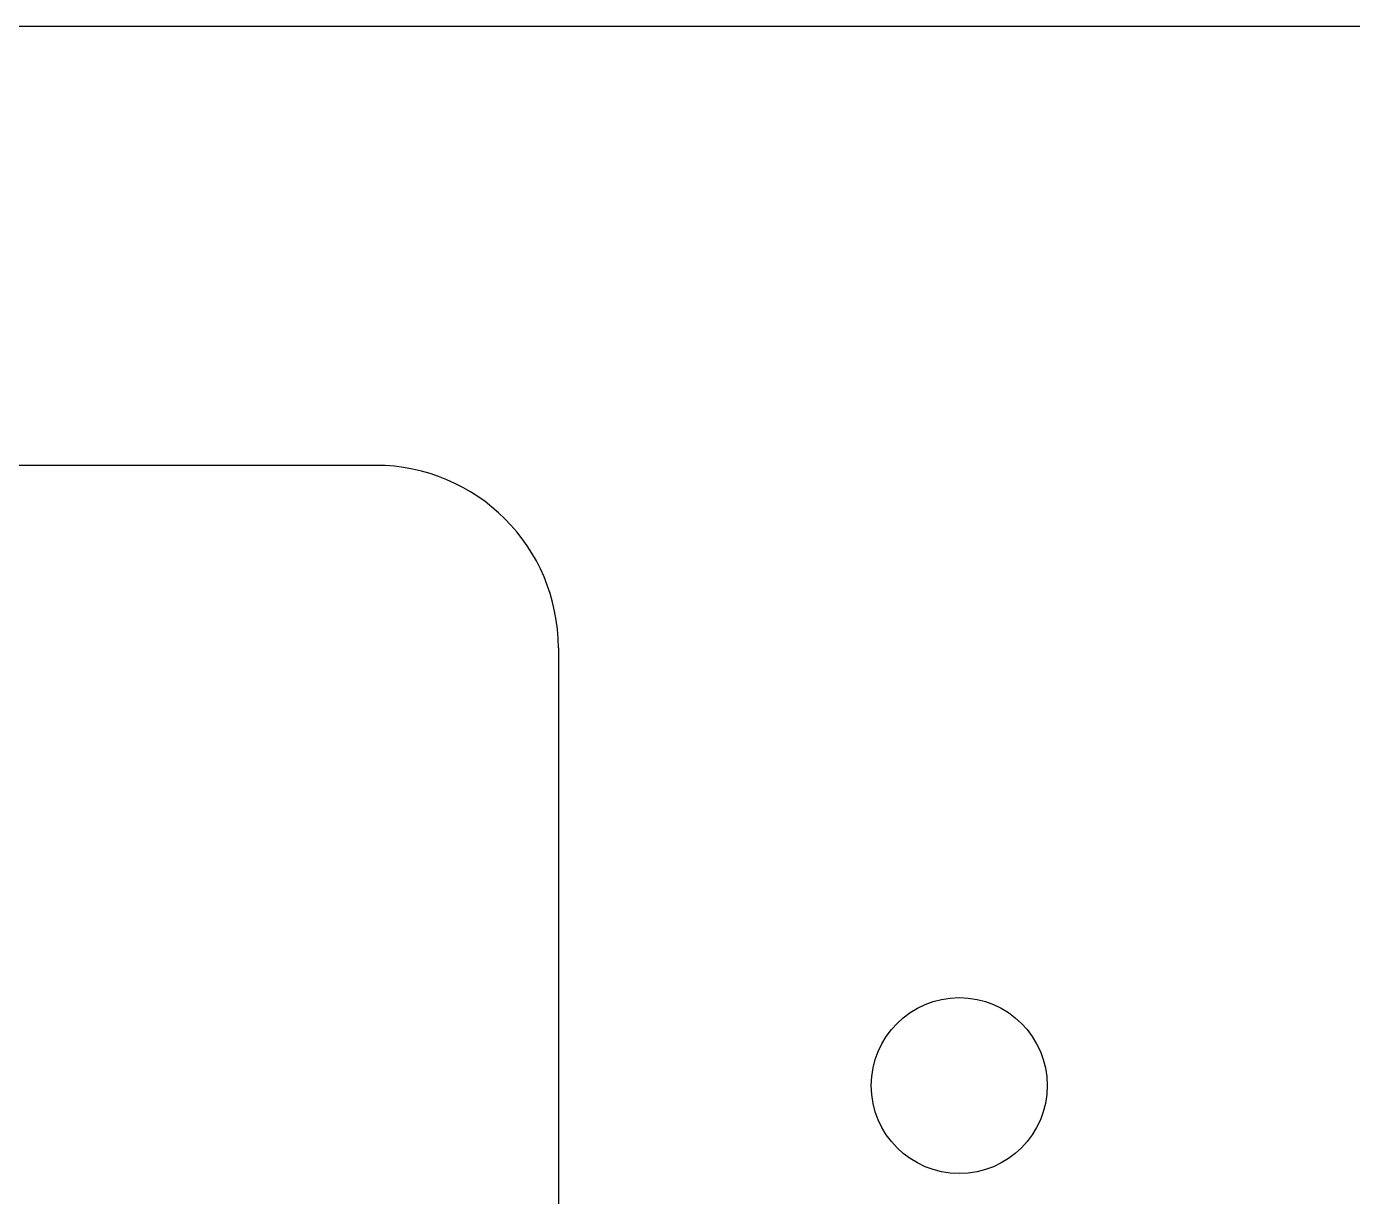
# Model space of a CAD drawing. Header units: millimetres. Extents: x -9 to 276, y -90 to 14.
# Drawn here: x 6.07 to 21.14, y -77.46 to -64.16 of the extents above; entities that cross this region are included whole.
import ezdxf

# ---------------------------------------------------------------- set-up
doc = ezdxf.new("R2010")
doc.units = ezdxf.units.MM
doc.layers.add('BLACK', color=7, linetype='CONTINUOUS')

msp = doc.modelspace()

# ---------------------------------------------------------------- linework, layer by layer
at = {"layer": 'BLACK', "linetype": 'Continuous'}
for p, q in [((22.783125, -64.16396), (1.032275, -64.16396)), ((10.03895, -69.15205), (-0.511051, -69.15205)), ((12.11395, -71.22705), (12.11395, -81.17705))]:
    msp.add_line(p, q, dxfattribs=at)
at = {"layer": 'BLACK'}
msp.add_circle((16.6702, -76.20205), 1, dxfattribs=at)
msp.add_arc((10.03895, -71.22705), 2.075, 0, 90, dxfattribs=at)

doc.saveas('drawing.dxf')
